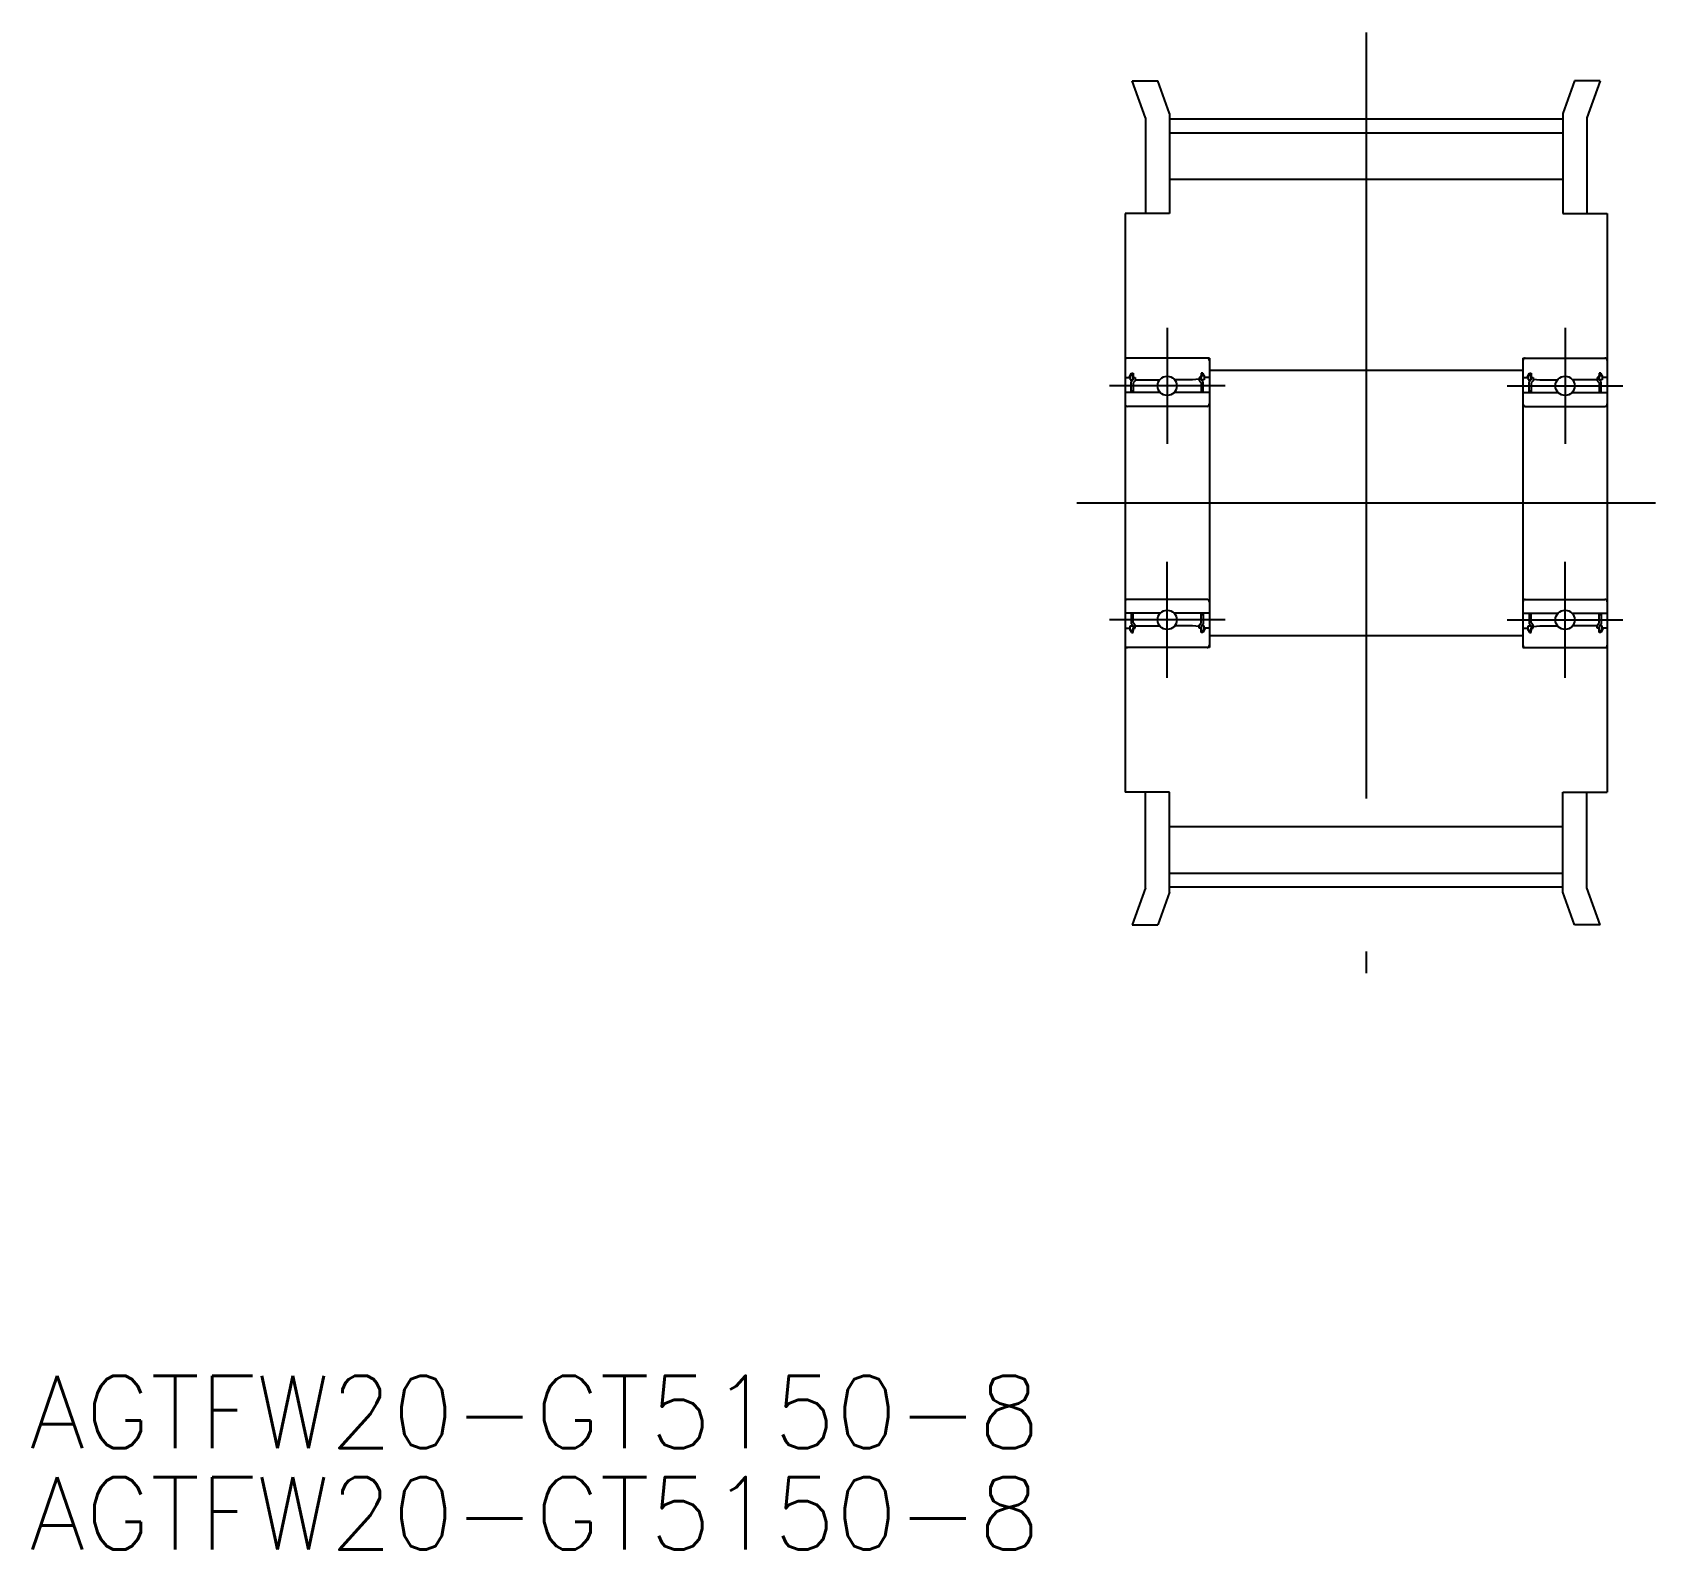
# Model space of a CAD drawing. Extents: x -45.3 to 22, y -43.4 to 19.5.
import ezdxf

# ---------------------------------------------------------------- set-up
doc = ezdxf.new("R2010")
doc.units = 0
doc.linetypes.add('CENTER', pattern=[50.8, 31.75, -6.35, 6.35, -6.35])
doc.layers.get('0').update_dxf_attribs({"linetype": 'CONTINUOUS'})
doc.layers.add('CENTER', color=1, linetype='CENTER')
doc.styles.get("Standard").update_dxf_attribs({"font": 'txt.shx', "height": 3, "bigfont": 'bigfont.shx'})

msp = doc.modelspace()

# ---------------------------------------------------------------- linework, layer by layer
at = {"color": 7, "linetype": 'CONTINUOUS'}
for p, q in [((0.3, 17.5), (1.362, 17.5)), ((0.85, 15.965), (0.3, 17.5)), ((1.85, 16.139), (1.362, 17.5)), ((18.638, 17.5), (18.15, 16.139)), ((19.7, 17.5), (18.638, 17.5)), ((19.7, 17.5), (19.15, 15.965)), ((0.85, 15.965), (0.85, 12)), ((1.85, 16.139), (1.85, 12)), ((18.15, 16.139), (18.15, 12)), ((19.15, 15.965), (19.15, 12)), ((1.85, 15.345), (18.15, 15.345)), ((1.85, 13.415), (18.15, 13.415)), ((0, 12), (0, -12)), ((1.85, 12), (0, 12)), ((18.15, 12), (20, 12)), ((20, 12), (20, -12)), ((3.5, 6), (0, 6)), ((3.5, 6), (3.5, -6)), ((3.5, 5.5), (16.5, 5.5)), ((16.5, 6), (16.5, -6)), ((16.5, 6), (20, 6)), ((0, 5.2), (0.17, 5.2)), ((0.17, 5.2), (0.268, 5.37)), ((0.34, 5.285), (0.219, 5.285)), ((0.219, 5.285), (0.219, 5.1)), ((0.219, 5.1), (0.34, 5.1)), ((0.255, 5.015), (0.34, 5.1)), ((0.255, 4.575), (0.255, 5.015)), ((0.268, 5.37), (0.34, 5.37)), ((0.34, 5.37), (0.34, 5.2)), ((0.34, 5.1), (0.34, 5.285)), ((0.34, 5.2), (0.425, 5.2)), ((0.425, 5.065), (0.34, 4.98)), ((0.34, 4.98), (0.34, 4.575)), ((0.425, 5.2), (0.425, 5.065)), ((0.425, 5.13), (0.455, 5.1)), ((0.455, 5.1), (1.438, 5.1)), ((2.795, 5.1), (2.062, 5.1)), ((3.075, 5.13), (2.795, 5.1)), ((3.16, 5.2), (3.075, 5.2)), ((3.075, 5.2), (3.075, 5.065)), ((3.075, 5.065), (3.16, 4.98)), ((3.16, 5.37), (3.16, 5.2)), ((3.232, 5.37), (3.16, 5.37)), ((3.16, 5.1), (3.16, 5.285)), ((3.16, 5.285), (3.281, 5.285)), ((3.245, 5.015), (3.16, 5.1)), ((3.281, 5.1), (3.16, 5.1)), ((3.16, 4.98), (3.16, 4.575)), ((3.33, 5.2), (3.232, 5.37)), ((3.245, 4.575), (3.245, 5.015)), ((3.281, 5.285), (3.281, 5.1)), ((3.5, 5.2), (3.33, 5.2)), ((16.5, 5.2), (16.67, 5.2)), ((16.67, 5.2), (16.768, 5.37)), ((16.84, 5.285), (16.719, 5.285)), ((16.719, 5.285), (16.719, 5.1)), ((16.719, 5.1), (16.84, 5.1)), ((16.755, 5.015), (16.84, 5.1)), ((16.755, 4.575), (16.755, 5.015)), ((16.768, 5.37), (16.84, 5.37)), ((16.84, 5.37), (16.84, 5.2)), ((16.84, 5.1), (16.84, 5.285)), ((16.84, 5.2), (16.925, 5.2)), ((16.925, 5.065), (16.84, 4.98)), ((16.84, 4.98), (16.84, 4.575)), ((16.925, 5.2), (16.925, 5.065)), ((16.925, 5.13), (17.205, 5.1)), ((17.205, 5.1), (17.938, 5.1)), ((19.545, 5.1), (18.562, 5.1)), ((19.575, 5.13), (19.545, 5.1)), ((19.575, 5.2), (19.575, 5.065)), ((19.66, 5.2), (19.575, 5.2)), ((19.575, 5.065), (19.66, 4.98)), ((19.66, 5.37), (19.66, 5.2)), ((19.732, 5.37), (19.66, 5.37)), ((19.66, 5.1), (19.66, 5.285)), ((19.66, 5.285), (19.781, 5.285)), ((19.745, 5.015), (19.66, 5.1)), ((19.781, 5.1), (19.66, 5.1)), ((19.66, 4.98), (19.66, 4.575)), ((19.83, 5.2), (19.732, 5.37)), ((19.745, 4.575), (19.745, 5.015)), ((19.781, 5.285), (19.781, 5.1)), ((20, 5.2), (19.83, 5.2)), ((1.46, 4.575), (0, 4.575)), ((0.34, 4.628), (0.255, 4.628)), ((3.5, 4.575), (2.04, 4.575)), ((3.16, 4.628), (3.245, 4.628)), ((16.5, 4.575), (17.96, 4.575)), ((16.84, 4.628), (16.755, 4.628)), ((18.54, 4.575), (20, 4.575)), ((19.66, 4.628), (19.745, 4.628)), ((3.4, 4), (0.1, 4)), ((16.6, 4), (19.9, 4)), ((3.4, -4), (0.1, -4)), ((16.6, -4), (19.9, -4)), ((1.46, -4.575), (0, -4.575)), ((0.255, -4.575), (0.255, -5.015)), ((0.34, -4.628), (0.255, -4.628)), ((0.34, -4.98), (0.34, -4.575)), ((3.5, -4.575), (2.04, -4.575)), ((3.16, -4.98), (3.16, -4.575)), ((3.16, -4.628), (3.245, -4.628)), ((3.245, -4.575), (3.245, -5.015)), ((16.5, -4.575), (17.96, -4.575)), ((16.755, -4.575), (16.755, -5.015)), ((16.84, -4.628), (16.755, -4.628)), ((16.84, -4.98), (16.84, -4.575)), ((18.54, -4.575), (20, -4.575)), ((19.66, -4.98), (19.66, -4.575)), ((19.66, -4.628), (19.745, -4.628)), ((19.745, -4.575), (19.745, -5.015)), ((0, -5.2), (0.17, -5.2)), ((0.17, -5.2), (0.268, -5.37)), ((0.219, -5.1), (0.34, -5.1)), ((0.219, -5.285), (0.219, -5.1)), ((0.34, -5.285), (0.219, -5.285)), ((0.255, -5.015), (0.34, -5.1)), ((0.268, -5.37), (0.34, -5.37)), ((0.425, -5.065), (0.34, -4.98)), ((0.34, -5.1), (0.34, -5.285)), ((0.34, -5.37), (0.34, -5.2)), ((0.34, -5.2), (0.425, -5.2)), ((0.425, -5.2), (0.425, -5.065)), ((0.425, -5.13), (0.455, -5.1)), ((0.455, -5.1), (1.438, -5.1)), ((2.795, -5.1), (2.062, -5.1)), ((3.075, -5.13), (2.795, -5.1)), ((3.075, -5.065), (3.16, -4.98)), ((3.075, -5.2), (3.075, -5.065)), ((3.16, -5.2), (3.075, -5.2)), ((3.245, -5.015), (3.16, -5.1)), ((3.16, -5.1), (3.16, -5.285)), ((3.281, -5.1), (3.16, -5.1)), ((3.16, -5.37), (3.16, -5.2)), ((3.16, -5.285), (3.281, -5.285)), ((3.232, -5.37), (3.16, -5.37)), ((3.33, -5.2), (3.232, -5.37)), ((3.281, -5.285), (3.281, -5.1)), ((3.5, -5.2), (3.33, -5.2)), ((16.5, -5.2), (16.67, -5.2)), ((16.67, -5.2), (16.768, -5.37)), ((16.719, -5.1), (16.84, -5.1)), ((16.719, -5.285), (16.719, -5.1)), ((16.84, -5.285), (16.719, -5.285)), ((16.755, -5.015), (16.84, -5.1)), ((16.768, -5.37), (16.84, -5.37)), ((16.925, -5.065), (16.84, -4.98)), ((16.84, -5.1), (16.84, -5.285)), ((16.84, -5.2), (16.925, -5.2)), ((16.84, -5.37), (16.84, -5.2)), ((16.925, -5.2), (16.925, -5.065)), ((16.925, -5.13), (17.205, -5.1)), ((17.205, -5.1), (17.938, -5.1)), ((19.545, -5.1), (18.562, -5.1)), ((19.575, -5.13), (19.545, -5.1)), ((19.575, -5.065), (19.66, -4.98)), ((19.575, -5.2), (19.575, -5.065)), ((19.66, -5.2), (19.575, -5.2)), ((19.745, -5.015), (19.66, -5.1)), ((19.66, -5.1), (19.66, -5.285)), ((19.781, -5.1), (19.66, -5.1)), ((19.66, -5.37), (19.66, -5.2)), ((19.66, -5.285), (19.781, -5.285)), ((19.732, -5.37), (19.66, -5.37)), ((19.83, -5.2), (19.732, -5.37)), ((19.781, -5.285), (19.781, -5.1)), ((20, -5.2), (19.83, -5.2)), ((3.5, -6), (0, -6)), ((3.5, -5.5), (16.5, -5.5)), ((16.5, -6), (20, -6)), ((1.85, -12), (0, -12)), ((0.85, -15.965), (0.85, -12)), ((1.85, -16.139), (1.85, -12)), ((18.15, -16.139), (18.15, -12)), ((18.15, -12), (20, -12)), ((19.15, -15.965), (19.15, -12)), ((1.85, -13.415), (18.15, -13.415)), ((1.85, -15.345), (18.15, -15.345)), ((0.85, -15.965), (0.3, -17.5)), ((1.85, -16.139), (1.362, -17.5)), ((18.638, -17.5), (18.15, -16.139)), ((19.7, -17.5), (19.15, -15.965)), ((0.3, -17.5), (1.362, -17.5)), ((19.7, -17.5), (18.638, -17.5))]:
    msp.add_line(p, q, dxfattribs=at)
for centre in [(1.75, 4.85), (18.25, 4.85), (1.75, -4.85), (18.25, -4.85)]:
    msp.add_circle(centre, 0.4, dxfattribs=at)
for centre, start, end in [((0.1, 5.9), 90, 180), ((3.4, 5.9), 0, 90), ((16.6, 5.9), 90, 180), ((19.9, 5.9), 0, 90), ((0.1, 4.1), 180, 270), ((3.4, 4.1), 270, 0), ((16.6, 4.1), 180, 270), ((19.9, 4.1), 270, 0), ((0.1, -4.1), 90, 180), ((3.4, -4.1), 360, 90), ((16.6, -4.1), 90, 180), ((19.9, -4.1), 0, 90), ((0.1, -5.9), 180, 270), ((3.4, -5.9), 270, 0), ((16.6, -5.9), 180, 270), ((19.9, -5.9), 270, 0)]:
    msp.add_arc(centre, 0.1, start, end, dxfattribs=at)
at = {"layer": 'CENTER', "color": 1, "linetype": 'CENTER'}
for p, q in [((10, 19.5), (10, -19.5)), ((1.85, 15.915), (18.15, 15.915)), ((1.75, 7.25), (1.75, 2.45)), ((18.25, 7.25), (18.25, 2.45)), ((4.15, 4.85), (-0.65, 4.85)), ((15.85, 4.85), (20.65, 4.85)), ((-2, 0), (22, 0)), ((1.75, -7.25), (1.75, -2.45)), ((18.25, -7.25), (18.25, -2.45)), ((4.15, -4.85), (-0.65, -4.85)), ((15.85, -4.85), (20.65, -4.85)), ((1.85, -15.915), (18.15, -15.915))]:
    msp.add_line(p, q, dxfattribs=at)

# ---------------------------------------------------------------- texts
at = {"color": 7, "linetype": 'CONTINUOUS'}
for p in [(-45.435, -39.188), (-45.435, -43.39)]:
    msp.add_text('AGTFW20-GT5150-8', height=3, dxfattribs=at).set_placement(p)

doc.saveas('drawing.dxf')
